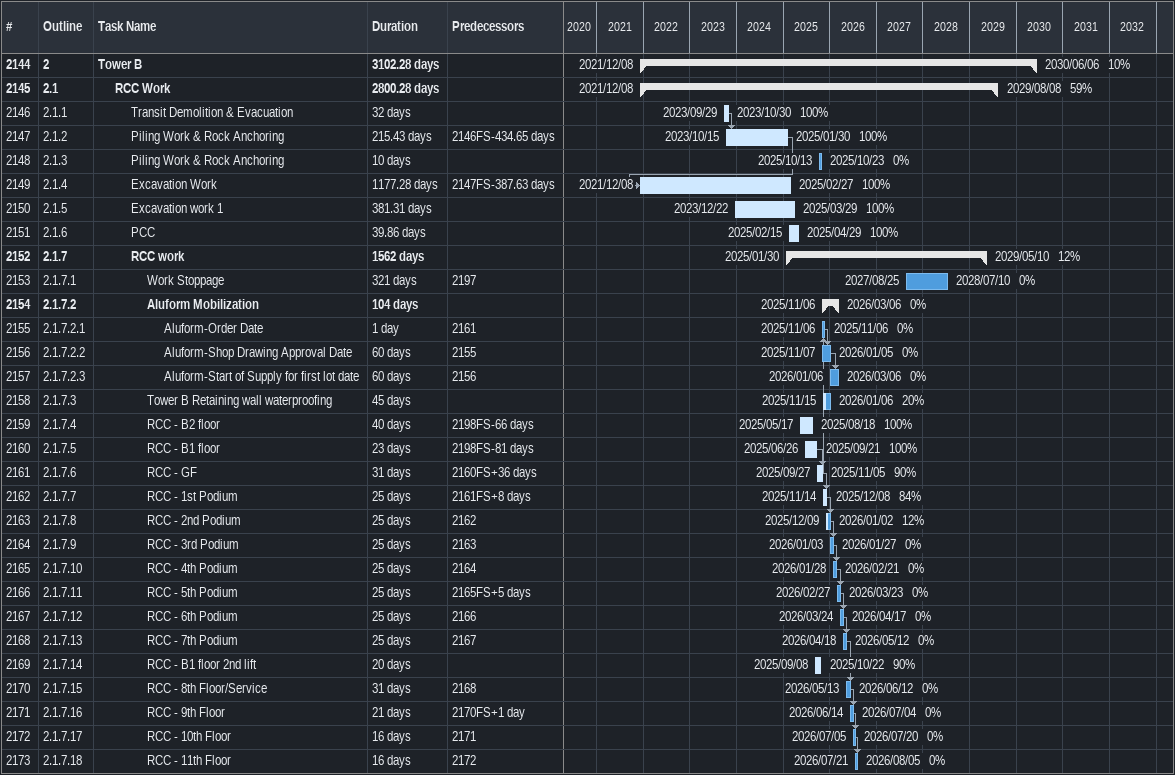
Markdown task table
| ID | WBS | Task | Duration | Start | Finish | Predecessors | % complete |
|---|---|---|---|---|---|---|---|
| 2144 | 2 | **Tower B** | 3102.28d | 2021-12-08 | 2030-06-06 |  | 10 |
| 2145 | 2.1 | **RCC Work** | 2800.28d | 2021-12-08 | 2029-08-08 |  | 59 |
| 2146 | 2.1.1 | Transit Demolition & Evacuation | 32d | 2023-09-29 | 2023-10-30 |  | 100 |
| 2147 | 2.1.2 | Piling Work & Rock Anchoring | 215.43d | 2023-10-15 | 2025-01-30 | 2146FS-434.65d | 100 |
| 2148 | 2.1.3 | Piling Work & Rock Anchoring | 10d | 2025-10-13 | 2025-10-23 |  | 0 |
| 2149 | 2.1.4 | Excavation Work | 1177.28d | 2021-12-08 | 2025-02-27 | 2147FS-387.63d | 100 |
| 2150 | 2.1.5 | Excavation work 1 | 381.31d | 2023-12-22 | 2025-03-29 |  | 100 |
| 2151 | 2.1.6 | PCC | 39.86d | 2025-02-15 | 2025-04-29 |  | 100 |
| 2152 | 2.1.7 | **RCC work** | 1562d | 2025-01-30 | 2029-05-10 |  | 12 |
| 2153 | 2.1.7.1 | Work Stoppage | 321d | 2027-08-25 | 2028-07-10 | 2197 | 0 |
| 2154 | 2.1.7.2 | **Aluform Mobilization** | 104d | 2025-11-06 | 2026-03-06 |  | 0 |
| 2155 | 2.1.7.2.1 | Aluform-Order Date | 1d | 2025-11-06 | 2025-11-06 | 2161 | 0 |
| 2156 | 2.1.7.2.2 | Aluform-Shop Drawing Approval Date | 60d | 2025-11-07 | 2026-01-05 | 2155 | 0 |
| 2157 | 2.1.7.2.3 | Aluform-Start of Supply for first lot date | 60d | 2026-01-06 | 2026-03-06 | 2156 | 0 |
| 2158 | 2.1.7.3 | Tower B Retaining wall waterproofing | 45d | 2025-11-15 | 2026-01-06 |  | 20 |
| 2159 | 2.1.7.4 | RCC - B2 floor | 40d | 2025-05-17 | 2025-08-18 | 2198FS-66d | 100 |
| 2160 | 2.1.7.5 | RCC - B1 floor | 23d | 2025-06-26 | 2025-09-21 | 2198FS-81d | 100 |
| 2161 | 2.1.7.6 | RCC - GF | 31d | 2025-09-27 | 2025-11-05 | 2160FS+36d | 90 |
| 2162 | 2.1.7.7 | RCC - 1st Podium | 25d | 2025-11-14 | 2025-12-08 | 2161FS+8d | 84 |
| 2163 | 2.1.7.8 | RCC - 2nd Podium | 25d | 2025-12-09 | 2026-01-02 | 2162 | 12 |
| 2164 | 2.1.7.9 | RCC - 3rd Podium | 25d | 2026-01-03 | 2026-01-27 | 2163 | 0 |
| 2165 | 2.1.7.10 | RCC - 4th Podium | 25d | 2026-01-28 | 2026-02-21 | 2164 | 0 |
| 2166 | 2.1.7.11 | RCC - 5th Podium | 25d | 2026-02-27 | 2026-03-23 | 2165FS+5d | 0 |
| 2167 | 2.1.7.12 | RCC - 6th Podium | 25d | 2026-03-24 | 2026-04-17 | 2166 | 0 |
| 2168 | 2.1.7.13 | RCC - 7th Podium | 25d | 2026-04-18 | 2026-05-12 | 2167 | 0 |
| 2169 | 2.1.7.14 | RCC - B1 floor 2nd lift | 20d | 2025-09-08 | 2025-10-22 |  | 90 |
| 2170 | 2.1.7.15 | RCC - 8th Floor/Service | 31d | 2026-05-13 | 2026-06-12 | 2168 | 0 |
| 2171 | 2.1.7.16 | RCC - 9th Floor | 21d | 2026-06-14 | 2026-07-04 | 2170FS+1d | 0 |
| 2172 | 2.1.7.17 | RCC - 10th Floor | 16d | 2026-07-05 | 2026-07-20 | 2171 | 0 |
| 2173 | 2.1.7.18 | RCC - 11th Floor | 16d | 2026-07-21 | 2026-08-05 | 2172 | 0 |
